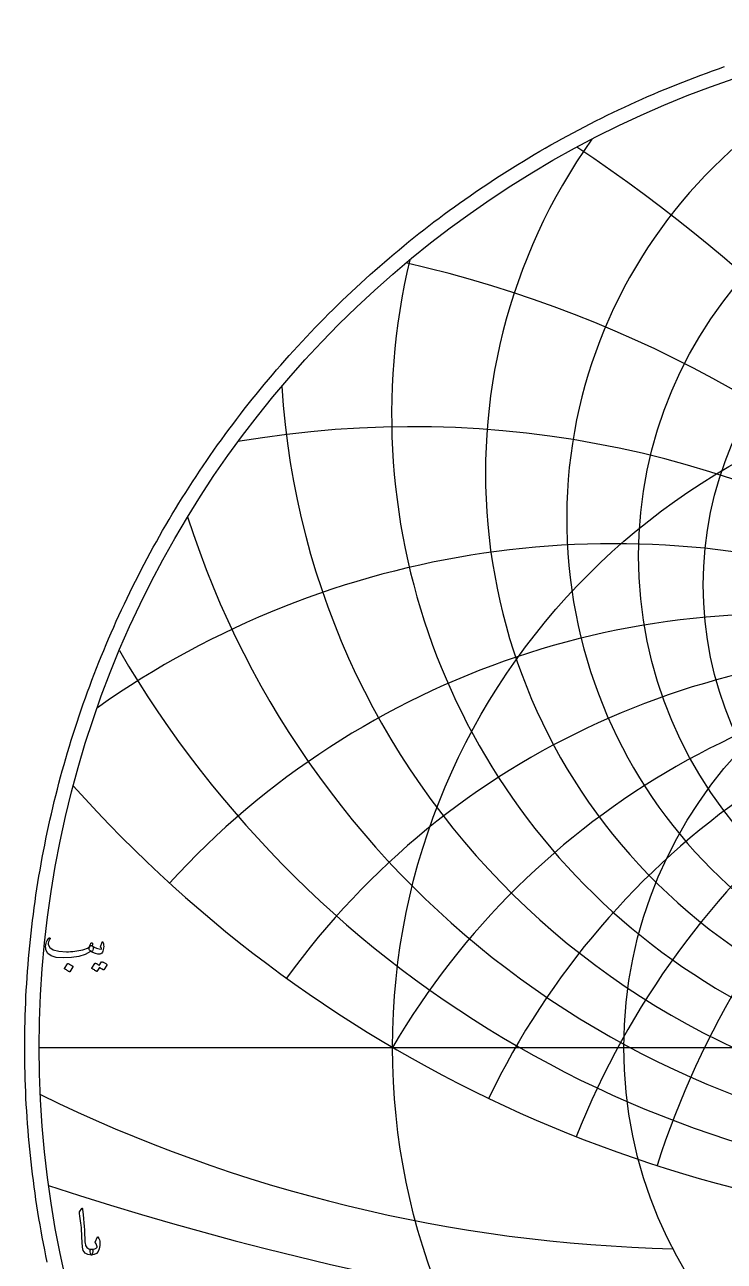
# Model space of a CAD drawing. Header units: millimetres. Extents: x -62 to 62, y -62 to 63.
# Drawn here: x -61.6 to -20.1, y -12.7 to 60.8 of the extents above; entities that cross this region are included whole.
import ezdxf

# ---------------------------------------------------------------- set-up
doc = ezdxf.new("R2010")
doc.units = ezdxf.units.MM
for name, color, linetype in [('CUT_OUTER', 1, 'Continuous'), ('ENGRAVE', 7, 'Continuous'), ('ENGRAVE_FINE', 8, 'Continuous'), ('TEXT', 5, 'Continuous')]:
    doc.layers.add(name, color=color, linetype=linetype)

msp = doc.modelspace()

# ---------------------------------------------------------------- linework, layer by layer
at = {"layer": 'CUT_OUTER'}
msp.add_lwpolyline([(-60.2766, -12.7606), (-60.3537, -12.3906), (-60.4286, -12.02), (-60.5012, -11.649), (-60.5716, -11.2775), (-60.6396, -10.9057), (-60.7054, -10.5334), (-60.7689, -10.1607), (-60.8301, -9.7876), (-60.889, -9.4142), (-60.9456, -9.0404), (-61, -8.6663), (-61.052, -8.2919), (-61.1017, -7.9171), (-61.1491, -7.542), (-61.1943, -7.1667), (-61.2371, -6.7911), (-61.2776, -6.4152), (-61.3158, -6.0391), (-61.3517, -5.6627), (-61.3853, -5.2862), (-61.4166, -4.9094), (-61.4456, -4.5325), (-61.4722, -4.1554), (-61.4966, -3.7781), (-61.5186, -3.4007), (-61.5383, -3.0232), (-61.5557, -2.6455), (-61.5708, -2.2678), (-61.5835, -1.89), (-61.5939, -1.512), (-61.6021, -1.1341), (-61.6079, -0.7561), (-61.6113, -0.378), (-61.6125, 0), (-61.6113, 0.378), (-61.6079, 0.7561), (-61.6021, 1.1341), (-61.5939, 1.512), (-61.5835, 1.89), (-61.5708, 2.2678), (-61.5557, 2.6455), (-61.5383, 3.0232), (-61.5186, 3.4007), (-61.4966, 3.7781), (-61.4722, 4.1554), (-61.4456, 4.5325), (-61.4166, 4.9094), (-61.3853, 5.2862), (-61.3517, 5.6627), (-61.3158, 6.0391), (-61.2776, 6.4152), (-61.2371, 6.7911), (-61.1943, 7.1667), (-61.1491, 7.542), (-61.1017, 7.9171), (-61.052, 8.2919), (-61, 8.6663), (-60.9456, 9.0404), (-60.889, 9.4142), (-60.8301, 9.7876), (-60.7689, 10.1607), (-60.7054, 10.5334), (-60.6396, 10.9057), (-60.5716, 11.2775), (-60.5012, 11.649), (-60.4286, 12.02), (-60.3537, 12.3906), (-60.2766, 12.7606), (-60.1971, 13.1303), (-60.1154, 13.4994), (-60.0315, 13.868), (-59.9453, 14.2361), (-59.8568, 14.6036), (-59.7661, 14.9706), (-59.6731, 15.3371), (-59.5778, 15.7029), (-59.4804, 16.0682), (-59.3807, 16.4328), (-59.2787, 16.7969), (-59.1745, 17.1603), (-59.0681, 17.5231), (-58.9595, 17.8852), (-58.8486, 18.2466), (-58.7356, 18.6073), (-58.6203, 18.9674), (-58.5028, 19.3267), (-58.3831, 19.6853), (-58.2612, 20.0432), (-58.1372, 20.4003), (-58.0109, 20.7566), (-57.8824, 21.1122), (-57.7518, 21.4669), (-57.619, 21.8209), (-57.484, 22.174), (-57.3469, 22.5263), (-57.2076, 22.8778), (-57.0661, 23.2284), (-56.9225, 23.5781), (-56.7768, 23.9269), (-56.6289, 24.2748), (-56.4789, 24.6218), (-56.3267, 24.9679), (-56.1725, 25.3131), (-56.0161, 25.6573), (-55.8576, 26.0005), (-55.697, 26.3427), (-55.5344, 26.684), (-55.3696, 27.0242), (-55.2027, 27.3635), (-55.0338, 27.7017), (-54.8628, 28.0388), (-54.6897, 28.3749), (-54.5146, 28.71), (-54.3374, 29.0439), (-54.1581, 29.3768), (-53.9769, 29.7085), (-53.7936, 30.0392), (-53.6082, 30.3687), (-53.4209, 30.6971), (-53.2315, 31.0243), (-53.0402, 31.3503), (-52.8468, 31.6752), (-52.6515, 31.9988), (-52.4541, 32.3213), (-52.2548, 32.6425), (-52.0535, 32.9625), (-51.8503, 33.2813), (-51.6451, 33.5988), (-51.438, 33.9151), (-51.2289, 34.2301), (-51.0179, 34.5438), (-50.805, 34.8562), (-50.5902, 35.1672), (-50.3734, 35.477), (-50.1548, 35.7854), (-49.9343, 36.0925), (-49.7119, 36.3982), (-49.4876, 36.7025), (-49.2615, 37.0055), (-49.0335, 37.307), (-48.8037, 37.6072), (-48.572, 37.906), (-48.3385, 38.2033), (-48.1032, 38.4992), (-47.866, 38.7936), (-47.6271, 39.0866), (-47.3864, 39.3781), (-47.1439, 39.6681), (-46.8996, 39.9566), (-46.6535, 40.2436), (-46.4057, 40.5291), (-46.1562, 40.8131), (-45.9049, 41.0955), (-45.6519, 41.3764), (-45.3971, 41.6558), (-45.1407, 41.9335), (-44.8825, 42.2097), (-44.6227, 42.4843), (-44.3612, 42.7573), (-44.098, 43.0287), (-43.8331, 43.2985), (-43.5666, 43.5666), (-43.2985, 43.8331), (-43.0287, 44.098), (-42.7573, 44.3612), (-42.4843, 44.6227), (-42.2097, 44.8825), (-41.9335, 45.1407), (-41.6558, 45.3971), (-41.3764, 45.6519), (-41.0955, 45.9049), (-40.8131, 46.1562), (-40.5291, 46.4057), (-40.2436, 46.6535), (-39.9566, 46.8996), (-39.6681, 47.1439), (-39.3781, 47.3864), (-39.0866, 47.6271), (-38.7936, 47.866), (-38.4992, 48.1032), (-38.2033, 48.3385), (-37.906, 48.572), (-37.6072, 48.8037), (-37.307, 49.0335), (-37.0055, 49.2615), (-36.7025, 49.4876), (-36.3982, 49.7119), (-36.0925, 49.9343), (-35.7854, 50.1548), (-35.477, 50.3734), (-35.1672, 50.5902), (-34.8562, 50.805), (-34.5438, 51.0179), (-34.2301, 51.2289), (-33.9151, 51.438), (-33.5988, 51.6451), (-33.2813, 51.8503), (-32.9625, 52.0535), (-32.6425, 52.2548), (-32.3213, 52.4541), (-31.9988, 52.6515), (-31.6752, 52.8468), (-31.3503, 53.0402), (-31.0243, 53.2315), (-30.6971, 53.4209), (-30.3687, 53.6082), (-30.0392, 53.7936), (-29.7085, 53.9769), (-29.3768, 54.1581), (-29.0439, 54.3374), (-28.71, 54.5146), (-28.3749, 54.6897), (-28.0388, 54.8628), (-27.7017, 55.0338), (-27.3635, 55.2027), (-27.0242, 55.3696), (-26.684, 55.5344), (-26.3427, 55.697), (-26.0005, 55.8576), (-25.6573, 56.0161), (-25.3131, 56.1725), (-24.9679, 56.3267), (-24.6218, 56.4789), (-24.2748, 56.6289), (-23.9269, 56.7768), (-23.5781, 56.9225), (-23.2284, 57.0661), (-22.8778, 57.2076), (-22.5263, 57.3469), (-22.174, 57.484), (-21.8209, 57.619), (-21.4669, 57.7518), (-21.1122, 57.8824), (-20.7566, 58.0109), (-20.4003, 58.1372), (-20.0432, 58.2612)], dxfattribs=at)
at = {"layer": 'ENGRAVE'}
msp.add_lwpolyline([(-60.75, 0), (60.75, 0)], dxfattribs=at)
for centre, radius in [((0, 0), 60.75), ((0, 29.209), 25.158), ((0, 27.4776), 21.3096), ((0, 0), 39.7663), ((0, 0), 26.0306)]:
    msp.add_circle(centre, radius, dxfattribs=at)
for centre, radius, start, end in [((0, 31.3822), 29.4257, 95.002966, 84.997034), ((0, 34.1219), 34.2492, 144.621049, 35.378951), ((0, 37.6103), 39.822, 166.67757, 13.32243), ((0, 42.1223), 46.4306, 183.510796, 356.489204), ((0, 48.0917), 54.5205, 197.704517, 342.295483), ((0, 56.2415), 64.8271, 210.264592, 329.735408), ((0, -23.2997), 46.0894, 30.366667, 149.633333), ((0, -23.2997), 46.0894, 30.366667, 149.633333), ((0, 67.8705), 78.6623, 221.703376, 318.296624), ((-21.0074, 78.4008), 90.3845, 243.960765, 268.660142)]:
    msp.add_arc(centre, radius, start, end, dxfattribs=at)
at = {"layer": 'ENGRAVE_FINE'}
for centre, radius, start, end in [((-79.8292, -23.2997), 92.1788, 8.318056, 56.401004), ((-79.8292, -23.2997), 92.1788, 8.318056, 56.401004), ((-54.9272, -23.2997), 71.7024, 11.282167, 77.140586), ((-54.9272, -23.2997), 71.7024, 11.282167, 77.140586), ((-38.6736, -23.2997), 60.1654, 14.424584, 99.83197), ((-38.6736, -23.2997), 60.1654, 14.424584, 99.83197), ((-26.6097, -23.2997), 53.2195, 17.809669, 125.217987), ((-26.6097, -23.2997), 53.2195, 17.809669, 125.217987), ((26.6097, -23.2997), 53.2195, 54.782013, 162.190331), ((26.6097, -23.2997), 53.2195, 54.782013, 162.190331), ((-16.7752, -23.2997), 49.0473, 21.518531, 137.630012), ((-16.7752, -23.2997), 49.0473, 21.518531, 137.630012), ((16.7752, -23.2997), 49.0473, 42.369988, 158.481469), ((16.7752, -23.2997), 49.0473, 42.369988, 158.481469), ((-8.1268, -23.2997), 46.8004, 25.656854, 144.155505), ((-8.1268, -23.2997), 46.8004, 25.656854, 144.155505), ((8.1268, -23.2997), 46.8004, 35.844495, 154.343146), ((8.1268, -23.2997), 46.8004, 35.844495, 154.343146), ((0, 174.5958), 192.4536, 251.77375, 288.22625)]:
    msp.add_arc(centre, radius, start, end, dxfattribs=at)
at = {"layer": 'TEXT'}
for points in [[(-57.6124, 6.0343), (-57.6087, 6.0324), (-57.6052, 6.0305), (-57.602, 6.0286), (-57.599, 6.0267), (-57.596, 6.0245), (-57.5928, 6.0219), (-57.5893, 6.0188), (-57.5856, 6.0152), (-57.5547, 5.9788), (-57.5425, 5.927), (-57.549, 5.86), (-57.5741, 5.7776), (-57.5973, 5.7275), (-57.621, 5.6961), (-57.6452, 5.6834), (-57.6699, 5.6894), (-57.6824, 5.6954), (-57.6929, 5.698), (-57.7015, 5.6973), (-57.7082, 5.6933), (-58.0225, 5.5213), (-58.398, 5.4001), (-58.8349, 5.3297), (-59.3331, 5.31), (-59.736, 5.3445), (-60.0402, 5.4365), (-60.2457, 5.586), (-60.3525, 5.7929), (-60.369, 5.8906), (-60.3726, 5.9883), (-60.3633, 6.0861), (-60.341, 6.1838), (-60.3106, 6.2703), (-60.273, 6.3495), (-60.2282, 6.4216), (-60.1762, 6.4865), (-60.1664, 6.4947), (-60.1561, 6.4999), (-60.1453, 6.5023), (-60.1341, 6.5019), (-60.1235, 6.4973), (-60.1149, 6.4913), (-60.1082, 6.4839), (-60.1034, 6.475), (-60.1012, 6.4664), (-60.1024, 6.4559), (-60.107, 6.4434), (-60.1149, 6.4291), (-60.1705, 6.3476), (-60.2069, 6.2681), (-60.2241, 6.1905), (-60.2222, 6.1148), (-60.1312, 5.9251), (-59.9194, 5.7891), (-59.587, 5.7067), (-59.1338, 5.6779), (-59.0094, 5.6798), (-58.8852, 5.6856), (-58.7613, 5.6952), (-58.6376, 5.7086), (-58.5148, 5.7258), (-58.3937, 5.7469), (-58.2743, 5.7718), (-58.1566, 5.8006), (-58.0424, 5.8331), (-57.9487, 5.8657), (-57.8757, 5.8983), (-57.8232, 5.9309), (-57.803, 5.9481), (-57.7844, 5.9692), (-57.7675, 5.9941), (-57.7523, 6.0228), (-57.7381, 6.0549), (-57.724, 6.0899), (-57.7103, 6.1277), (-57.6967, 6.1685), (-57.6915, 6.1809), (-57.6833, 6.1915), (-57.6723, 6.2001), (-57.6584, 6.2068), (-57.6436, 6.2104), (-57.6297, 6.2097), (-57.6167, 6.2046), (-57.6048, 6.1953), (-57.5952, 6.1823), (-57.5894, 6.1665), (-57.5875, 6.1479), (-57.5894, 6.1263)], [(-57.7274, 5.7277), (-57.7691, 5.7673), (-57.7906, 5.8168), (-57.7921, 5.8765), (-57.7734, 5.9462), (-57.7329, 6.0087), (-57.6958, 6.0468), (-57.662, 6.0604), (-57.6316, 6.0497), (-57.4879, 5.9546), (-57.3442, 5.8877), (-57.2005, 5.8492), (-57.0567, 5.8389), (-57.0517, 5.8398), (-57.0481, 5.8427), (-57.046, 5.8475), (-57.0453, 5.8542), (-57.0488, 5.8669), (-57.0596, 5.8858), (-57.0776, 5.911), (-57.1027, 5.9424), (-57.1075, 5.9519), (-57.1104, 5.9615), (-57.1114, 5.9711), (-57.1104, 5.9807), (-57.0184, 6.2451), (-57.0141, 6.2552), (-57.0088, 6.2623), (-57.0026, 6.2667), (-56.9954, 6.2681), (-56.9882, 6.2669), (-56.982, 6.2633), (-56.9768, 6.2573), (-56.9724, 6.2489), (-56.9437, 6.1629), (-56.9265, 6.0774), (-56.9207, 5.9924), (-56.9265, 5.9079), (-56.9451, 5.8027), (-56.9705, 5.7172), (-57.0026, 5.6513), (-57.0414, 5.6051), (-57.0709, 5.5797), (-57.0979, 5.561), (-57.1226, 5.5491), (-57.1449, 5.5438), (-57.2733, 5.5409), (-57.4131, 5.5706), (-57.5645, 5.6329), (-57.7274, 5.7277)], [(-59.0649, 4.969), (-59.0601, 4.9738), (-59.0534, 4.9766), (-59.0447, 4.9776), (-59.0342, 4.9766), (-58.9597, 4.9464), (-58.8895, 4.9096), (-58.8237, 4.866), (-58.7621, 4.8157), (-58.7561, 4.808), (-58.7535, 4.8003), (-58.7542, 4.7927), (-58.7583, 4.785), (-58.9384, 4.4938), (-58.9451, 4.4868), (-58.9537, 4.4851), (-58.9643, 4.4887), (-58.9767, 4.4976), (-58.9875, 4.5053), (-59.0045, 4.5168), (-59.0277, 4.5321), (-59.0572, 4.5512), (-59.0934, 4.5742), (-59.1367, 4.6011), (-59.1872, 4.6317), (-59.245, 4.6662), (-59.2526, 4.672), (-59.2565, 4.6777), (-59.2565, 4.6835), (-59.2526, 4.6892)], [(-57.0453, 5.0763), (-57.0405, 5.0811), (-57.0338, 5.0839), (-57.0251, 5.0849), (-57.0146, 5.0839), (-56.9769, 5.0698), (-56.9403, 5.0542), (-56.905, 5.0372), (-56.8709, 5.0188), (-56.8377, 4.9987), (-56.8053, 4.9766), (-56.7735, 4.9527), (-56.7425, 4.9268), (-56.7365, 4.9189), (-56.7339, 4.9105), (-56.7346, 4.9017), (-56.7387, 4.8923), (-56.9226, 4.6011), (-56.9277, 4.5972), (-56.9351, 4.5972), (-56.9449, 4.6011), (-56.9571, 4.6087), (-56.9655, 4.6158), (-56.9791, 4.6255), (-56.9981, 4.6378), (-57.0223, 4.6528), (-57.052, 4.6706), (-57.0874, 4.6916), (-57.1286, 4.7157), (-57.1755, 4.7429), (-57.3212, 4.5168), (-57.3279, 4.5098), (-57.3365, 4.5081), (-57.347, 4.5117), (-57.3595, 4.5206), (-57.3703, 4.5283), (-57.3873, 4.5397), (-57.4105, 4.5551), (-57.44, 4.5742), (-57.4761, 4.5972), (-57.5195, 4.6241), (-57.57, 4.6547), (-57.6278, 4.6892), (-57.6337, 4.695), (-57.6364, 4.7007), (-57.6357, 4.7065), (-57.6316, 4.7122), (-57.4438, 4.992), (-57.439, 4.9967), (-57.4323, 4.9996), (-57.4237, 5.0006), (-57.4131, 4.9996), (-57.3811, 4.9892), (-57.3499, 4.9771), (-57.3197, 4.9633), (-57.2905, 4.9479), (-57.2623, 4.931), (-57.2349, 4.9129), (-57.2086, 4.8936), (-57.1832, 4.8732)], [(-58.2302, -9.577), (-58.2228, -9.5655), (-58.2159, -9.5579), (-58.2094, -9.554), (-58.2034, -9.554), (-58.1943, -9.5591), (-58.1862, -9.5742), (-58.179, -9.5993), (-58.1728, -9.6345), (-58.1411, -9.9207), (-58.1153, -10.1854), (-58.0951, -10.4285), (-58.0808, -10.6501), (-58.0716, -10.8395), (-58.0631, -11.0093), (-58.0553, -11.1595), (-58.0482, -11.2901), (-58.0421, -11.4009), (-58.0372, -11.4922), (-58.0335, -11.5638), (-58.031, -11.6158), (-57.9969, -11.7715), (-57.9217, -11.886), (-57.8053, -11.9593), (-57.6477, -11.9914), (-57.6039, -12.0029), (-57.5759, -12.0297), (-57.5637, -12.0718), (-57.5673, -12.1293), (-57.5852, -12.2199), (-57.6046, -12.2845), (-57.6255, -12.3233), (-57.6477, -12.3363), (-57.8695, -12.307), (-58.0329, -12.2194), (-58.1378, -12.0733), (-58.1842, -11.8687), (-58.1916, -11.7709), (-58.1981, -11.6728), (-58.204, -11.5745), (-58.2092, -11.4759), (-58.2138, -11.3771), (-58.2183, -11.2781), (-58.2225, -11.1788), (-58.2264, -11.0793), (-58.2336, -10.8895), (-58.2436, -10.7186), (-58.2566, -10.5666), (-58.2724, -10.4335), (-58.2911, -10.3058), (-58.3126, -10.1696), (-58.3371, -10.025), (-58.3644, -9.8721), (-58.368, -9.8446), (-58.3672, -9.8194), (-58.3622, -9.7967), (-58.3529, -9.7763)], [(-57.4178, -11.5277), (-57.3105, -11.2901), (-57.2947, -11.2639), (-57.2779, -11.2546), (-57.2602, -11.262), (-57.2415, -11.2862), (-57.207, -11.3587), (-57.1802, -11.4342), (-57.161, -11.5129), (-57.1495, -11.5947), (-57.1459, -11.6801), (-57.1505, -11.7696), (-57.1632, -11.8631), (-57.184, -11.9607), (-57.2475, -12.125), (-57.3459, -12.2424), (-57.4794, -12.3128), (-57.6477, -12.3363), (-57.6671, -12.324), (-57.687, -12.2874), (-57.7074, -12.2263), (-57.7282, -12.1408), (-57.7342, -12.0951), (-57.733, -12.0575), (-57.7246, -12.028), (-57.709, -12.0067), (-57.6966, -11.9985), (-57.6822, -11.9933), (-57.6659, -11.9909), (-57.6477, -11.9914), (-57.5416, -11.988), (-57.4494, -11.9664), (-57.3711, -11.9267), (-57.3067, -11.8687), (-57.3038, -11.8642), (-57.3028, -11.8582), (-57.3038, -11.8508), (-57.3067, -11.8419), (-57.3218, -11.7878), (-57.344, -11.7327), (-57.3735, -11.6766), (-57.4101, -11.6196), (-57.4221, -11.5981), (-57.4274, -11.5756), (-57.4259, -11.5521), (-57.4178, -11.5277)]]:
    msp.add_lwpolyline(points, close=True, dxfattribs=at)

doc.saveas('drawing.dxf')
